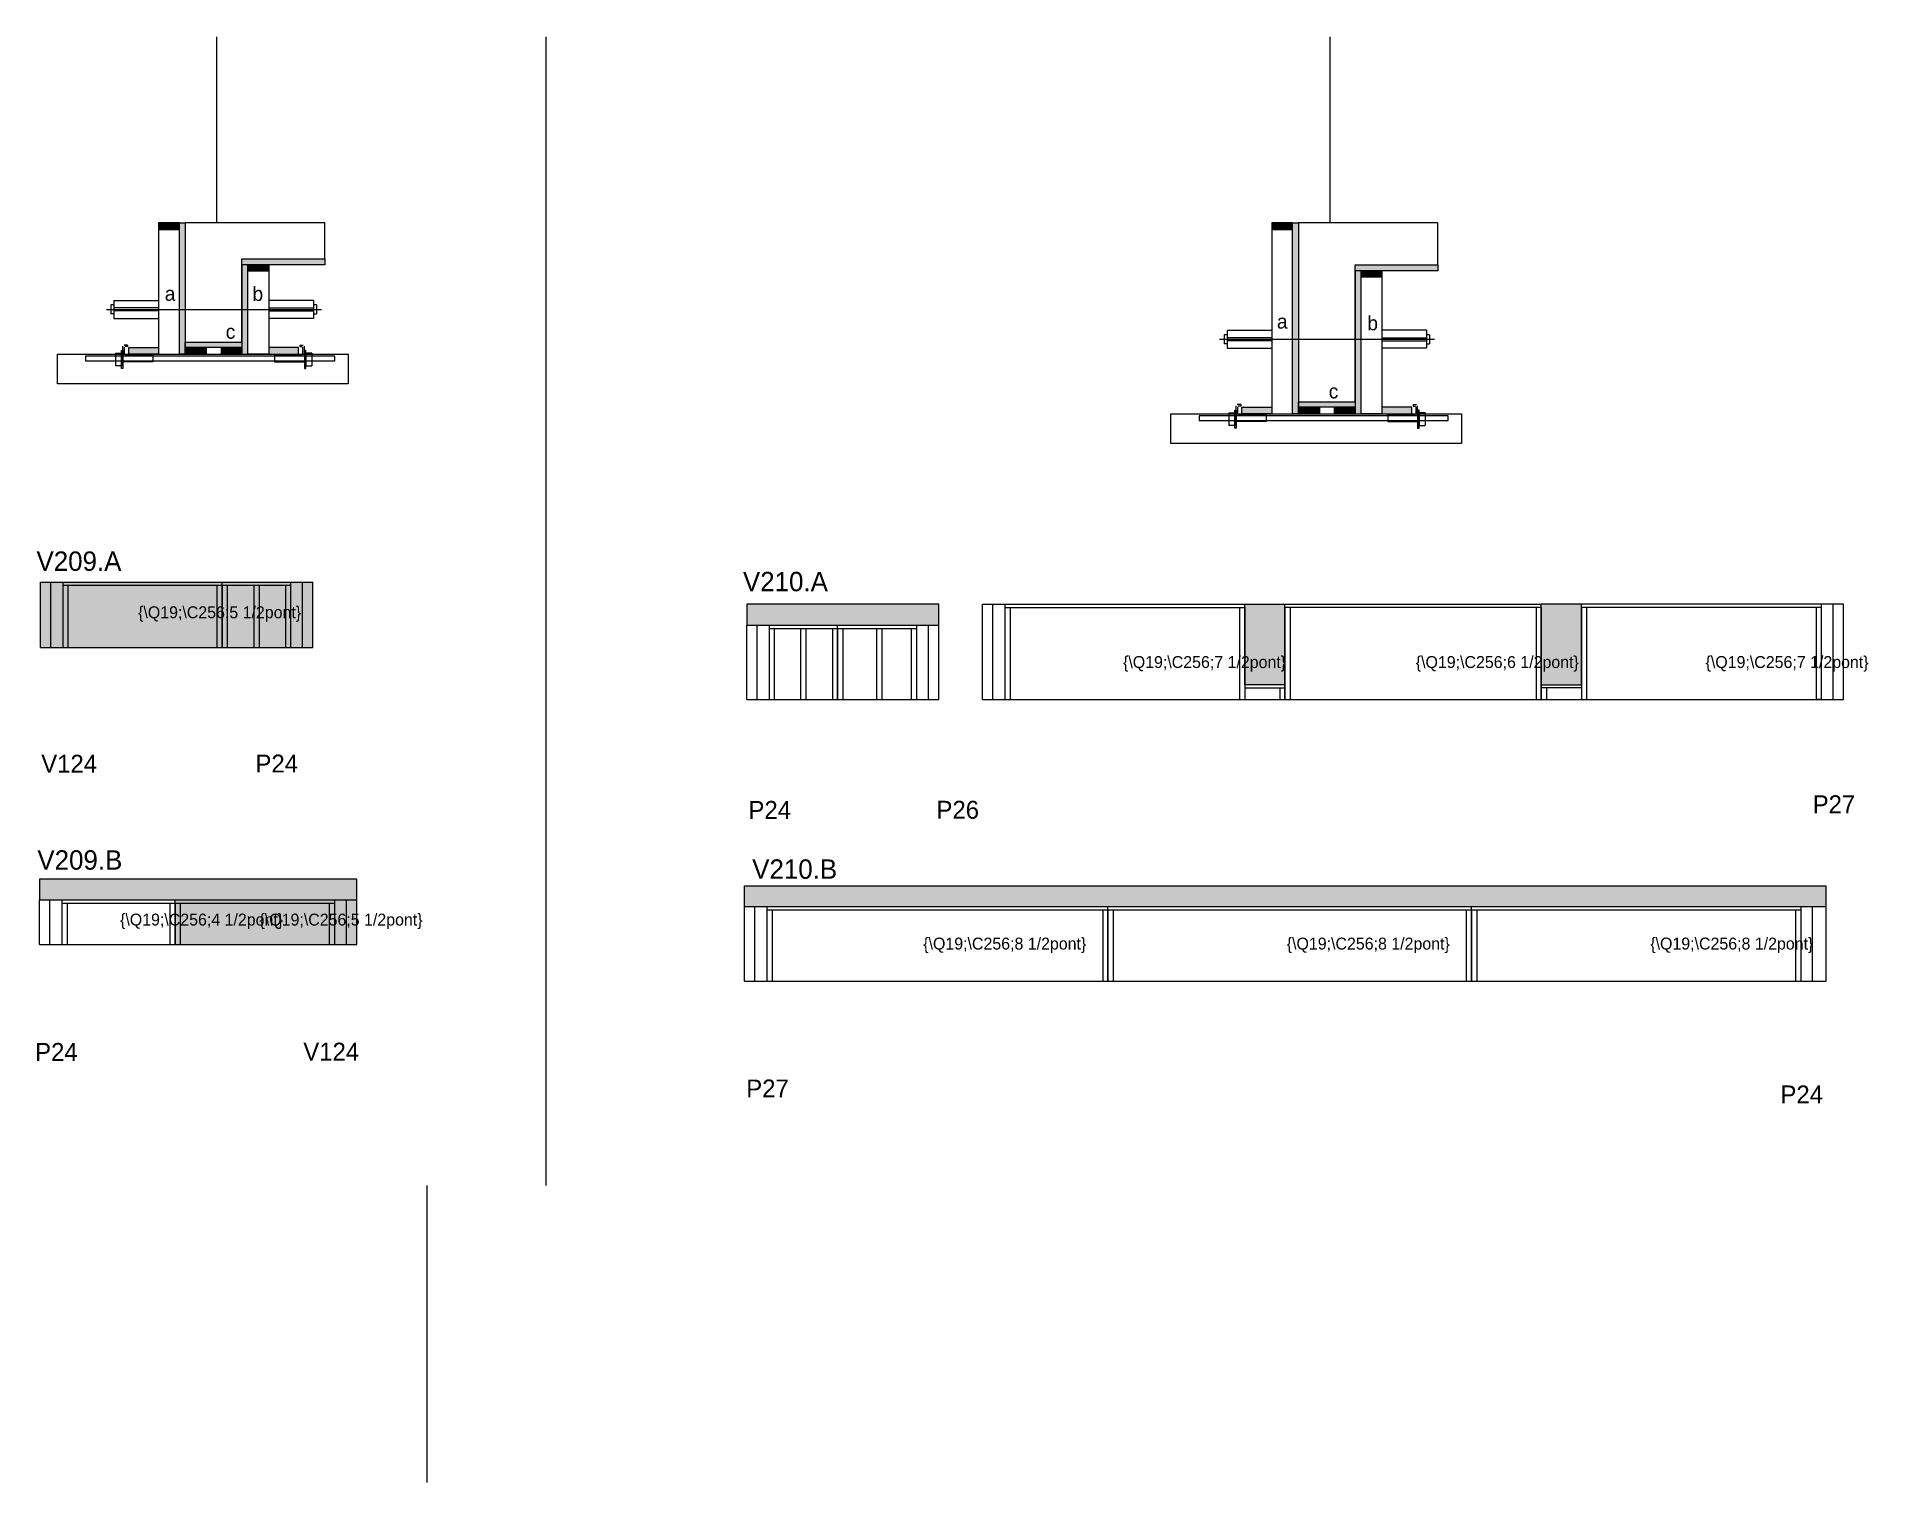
# Model space of a CAD drawing. Header units: metres. Extents: x 7640 to 8869, y 8302 to 9272.
import ezdxf

# ---------------------------------------------------------------- set-up
doc = ezdxf.new("R2010")
doc.units = ezdxf.units.M
for name, color, linetype in [('5', 7, 'Continuous'), ('barrote', 7, 'Continuous'), ('CONCRETO', 7, 'Continuous'), ('COTA', 7, 'Continuous'), ('detalhes', 7, 'Continuous'), ('Hachura', 7, 'Continuous'), ('Madeira', 7, 'Continuous'), ('Painéis', 7, 'Continuous'), ('presilha', 7, 'Continuous'), ('REAPROVEITAMENTO', 7, 'Continuous'), ('SARR_2.2x7', 7, 'Continuous'), ('SARR_3.5x7', 7, 'Continuous'), ('SCO-___-LAJ', 7, 'Continuous'), ('TENSOR', 7, 'Continuous'), ('texto', 7, 'Continuous'), ('Texto Seção', 7, 'Continuous')]:
    doc.layers.add(name, color=color, linetype=linetype)

msp = doc.modelspace()

# ---------------------------------------------------------------- hatches: boundary and pattern name
at = {"layer": 'COTA'}
h = msp.add_hatch(color=7, dxfattribs=at)
h.dxf.hatch_style = 1
h.paths.add_polyline_path([(8245.6, 8891.4), (8116.6, 8891.4), (8116.6, 8891.4), (8116.6, 8877.4), (8116.6, 8877.4), (8245.6, 8877.4), (8245.6, 8877.4), (8245.6, 8891.4)])
h = msp.add_hatch(color=7, dxfattribs=at)
h.dxf.hatch_style = 1
h.paths.add_polyline_path([(8477.9, 8891.4), (8450.9, 8891.4), (8450.9, 8837.4), (8477.9, 8837.4), (8477.9, 8891.4)])
h = msp.add_hatch(color=7, dxfattribs=at)
h.dxf.hatch_style = 1
h.paths.add_polyline_path([(8676.9, 8889.2), (8676.9, 8891.4), (8649.9, 8891.4), (8649.9, 8837.4), (8676.9, 8837.4), (8676.9, 8889.2)])
h = msp.add_hatch(color=7, dxfattribs=at)
h.dxf.hatch_style = 1
h.paths.add_polyline_path([(7854.9, 8707), (7641.9, 8707), (7641.9, 8707), (7641.9, 8693), (7641.9, 8693), (7854.9, 8693), (7854.9, 8693), (7854.9, 8707)])
h = msp.add_hatch(color=7, dxfattribs=at)
h.dxf.hatch_style = 1
h.paths.add_polyline_path([(8841.1, 8702.5), (8841.1, 8688.5), (8841.1, 8688.5), (8115.1, 8688.5), (8115.1, 8688.5), (8115.1, 8702.5), (8115.1, 8702.5), (8841.1, 8702.5), (8841.1, 8702.5)])
at = {"layer": 'Hachura'}
h = msp.add_hatch(color=7, dxfattribs=at)
h.dxf.hatch_style = 1
h.paths.add_polyline_path([(7735.8, 9142.8), (7735.8, 9147.2), (7735.8, 9147.2), (7721.8, 9147.2), (7721.8, 9147.2), (7721.8, 9142.8), (7721.8, 9142.8), (7735.8, 9142.8)])
h = msp.add_hatch(color=7, dxfattribs=at)
h.dxf.hatch_style = 1
h.paths.add_polyline_path([(7735.8, 9147.2), (7739.8, 9147.2), (7739.8, 9147.2), (7739.8, 9059.2), (7739.8, 9059.2), (7735.8, 9059.2), (7735.8, 9059.2), (7735.8, 9147.2)])
h = msp.add_hatch(color=7, dxfattribs=at)
h.dxf.hatch_style = 1
h.paths.add_polyline_path([(8483, 9142.8), (8483, 9147.2), (8483, 9147.2), (8469, 9147.2), (8469, 9147.2), (8469, 9142.8), (8469, 9142.8), (8483, 9142.8)])
h = msp.add_hatch(color=7, dxfattribs=at)
h.dxf.hatch_style = 1
h.paths.add_polyline_path([(8483, 9147.2), (8487, 9147.2), (8487, 9147.2), (8487, 9019.2), (8487, 9019.2), (8483, 9019.2), (8483, 9019.2), (8483, 9147.2)])
h = msp.add_hatch(color=7, dxfattribs=at)
h.dxf.hatch_style = 1
h.paths.add_polyline_path([(7777.8, 9119.2), (7777.8, 9123.2), (7777.8, 9123.2), (7833.4, 9123.2), (7833.4, 9123.2), (7833.4, 9119.2), (7833.4, 9119.2), (7777.8, 9119.2)])
h = msp.add_hatch(color=7, dxfattribs=at)
h.dxf.hatch_style = 1
h.paths.add_polyline_path([(7781.8, 9119.2), (7777.8, 9119.2), (7777.8, 9119.2), (7777.8, 9059.2), (7777.8, 9059.2), (7781.8, 9059.2), (7781.8, 9059.2), (7781.8, 9119.2)])
h = msp.add_hatch(color=7, dxfattribs=at)
h.dxf.hatch_style = 1
h.paths.add_polyline_path([(7781.8, 9114.8), (7781.8, 9119.2), (7781.8, 9119.2), (7795.8, 9119.2), (7795.8, 9119.2), (7795.8, 9114.8), (7795.8, 9114.8), (7781.8, 9114.8)])
h = msp.add_hatch(color=7, dxfattribs=at)
h.dxf.hatch_style = 1
h.paths.add_polyline_path([(8529, 9119.2), (8525, 9119.2), (8525, 9119.2), (8525, 9019.2), (8525, 9019.2), (8529, 9019.2), (8529, 9019.2), (8529, 9119.2)])
h = msp.add_hatch(color=7, dxfattribs=at)
h.dxf.hatch_style = 1
h.paths.add_polyline_path([(8525, 9115.2), (8525, 9119.2), (8525, 9119.2), (8580.6, 9119.2), (8580.6, 9119.2), (8580.6, 9115.2), (8580.6, 9115.2), (8525, 9115.2)])
h = msp.add_hatch(color=7, dxfattribs=at)
h.dxf.hatch_style = 1
h.paths.add_polyline_path([(8529, 9110.8), (8529, 9115.2), (8529, 9115.2), (8543, 9115.2), (8543, 9115.2), (8543, 9110.8), (8543, 9110.8), (8529, 9110.8)])
h = msp.add_hatch(color=7, dxfattribs=at)
h.dxf.hatch_style = 1
h.paths.add_polyline_path([(7701.8, 9059.2), (7701.8, 9063.6), (7701.8, 9063.6), (7721.8, 9063.6), (7721.8, 9063.6), (7721.8, 9059.2), (7721.8, 9059.2), (7701.8, 9059.2)])
h = msp.add_hatch(color=7, dxfattribs=at)
h.dxf.hatch_style = 1
h.paths.add_polyline_path([(7739.8, 9063.6), (7739.8, 9067.2), (7739.8, 9067.2), (7777.8, 9067.2), (7777.8, 9067.2), (7777.8, 9063.6), (7777.8, 9063.6), (7739.8, 9063.6)])
h = msp.add_hatch(color=7, dxfattribs=at)
h.dxf.hatch_style = 1
h.paths.add_polyline_path([(7739.8, 9059.2), (7739.8, 9063.6), (7739.8, 9063.6), (7753.8, 9063.6), (7753.8, 9063.6), (7753.8, 9059.2), (7753.8, 9059.2), (7739.8, 9059.2)])
h = msp.add_hatch(color=7, dxfattribs=at)
h.dxf.hatch_style = 1
h.paths.add_polyline_path([(7777.8, 9059.2), (7777.8, 9063.6), (7777.8, 9063.6), (7763.8, 9063.6), (7763.8, 9063.6), (7763.8, 9059.2), (7763.8, 9059.2), (7777.8, 9059.2)])
h = msp.add_hatch(color=7, dxfattribs=at)
h.dxf.hatch_style = 1
h.paths.add_polyline_path([(7815.8, 9059.2), (7815.8, 9063.6), (7815.8, 9063.6), (7795.8, 9063.6), (7795.8, 9063.6), (7795.8, 9059.2), (7795.8, 9059.2), (7815.8, 9059.2)])
h = msp.add_hatch(color=7, dxfattribs=at)
h.dxf.hatch_style = 1
h.paths.add_polyline_path([(8487, 9023.6), (8487, 9027.2), (8487, 9027.2), (8525, 9027.2), (8525, 9027.2), (8525, 9023.6), (8525, 9023.6), (8487, 9023.6)])
h = msp.add_hatch(color=7, dxfattribs=at)
h.dxf.hatch_style = 1
h.paths.add_polyline_path([(8449, 9019.2), (8449, 9023.6), (8449, 9023.6), (8469, 9023.6), (8469, 9023.6), (8469, 9019.2), (8469, 9019.2), (8449, 9019.2)])
h = msp.add_hatch(color=7, dxfattribs=at)
h.dxf.hatch_style = 1
h.paths.add_polyline_path([(8487, 9019.2), (8487, 9023.6), (8487, 9023.6), (8501, 9023.6), (8501, 9023.6), (8501, 9019.2), (8501, 9019.2), (8487, 9019.2)])
h = msp.add_hatch(color=7, dxfattribs=at)
h.dxf.hatch_style = 1
h.paths.add_polyline_path([(8525, 9019.2), (8525, 9023.6), (8525, 9023.6), (8511, 9023.6), (8511, 9023.6), (8511, 9019.2), (8511, 9019.2), (8525, 9019.2)])
h = msp.add_hatch(color=7, dxfattribs=at)
h.dxf.hatch_style = 1
h.paths.add_polyline_path([(8563, 9019.2), (8563, 9023.6), (8563, 9023.6), (8543, 9023.6), (8543, 9023.6), (8543, 9019.2), (8543, 9019.2), (8563, 9019.2)])
at = {"layer": 'REAPROVEITAMENTO'}
h = msp.add_hatch(color=7, dxfattribs=at)
h.dxf.hatch_style = 1
h.paths.add_polyline_path([(7642.5, 8906.3), (7642.5, 8862.3), (7642.5, 8862.3), (7825.5, 8862.3), (7825.5, 8862.3), (7825.5, 8906.3), (7825.5, 8906.3), (7642.5, 8906.3)])
h = msp.add_hatch(color=7, dxfattribs=at)
h.dxf.hatch_style = 1
h.paths.add_polyline_path([(7732.9, 8693), (7732.9, 8663), (7732.9, 8663), (7854.9, 8663), (7854.9, 8663), (7854.9, 8693), (7854.9, 8693), (7732.9, 8693)])

# ---------------------------------------------------------------- linework, layer by layer
at = {"color": 7, "lineweight": 25}
for p, q in [((7689.8, 9092.2), (7689.8, 9086.2)), ((7691.8, 9092.2), (7689.8, 9092.2)), ((7691.8, 9086.2), (7689.8, 9086.2)), ((7691.8, 9095.2), (7691.8, 9083.2)), ((7691.8, 9095.2), (7721.8, 9095.2)), ((7721.8, 9090.2), (7691.8, 9090.2)), ((7721.8, 9088.2), (7691.8, 9088.2)), ((7825.8, 9095.2), (7795.8, 9095.2)), ((7795.8, 9090.2), (7825.8, 9090.2)), ((7795.8, 9088.2), (7825.8, 9088.2)), ((7825.8, 9095.2), (7825.8, 9083.2)), ((7827.8, 9092.2), (7825.8, 9092.2)), ((7825.8, 9086.2), (7827.8, 9086.2)), ((7827.8, 9092.2), (7827.8, 9086.2)), ((7691.8, 9083.2), (7721.8, 9083.2)), ((7825.8, 9083.2), (7795.8, 9083.2)), ((8439, 9075.2), (8439, 9063.2)), ((8439, 9075.2), (8469, 9075.2)), ((8573, 9075.2), (8543, 9075.2)), ((8573, 9075.2), (8573, 9063.2)), ((8437, 9072.2), (8437, 9066.2)), ((8439, 9072.2), (8437, 9072.2)), ((8439, 9066.2), (8437, 9066.2)), ((8469, 9070.2), (8439, 9070.2)), ((8469, 9068.2), (8439, 9068.2)), ((8439, 9063.2), (8469, 9063.2)), ((8543, 9070.2), (8573, 9070.2)), ((8543, 9068.2), (8573, 9068.2)), ((8573, 9063.2), (8543, 9063.2)), ((8575, 9072.2), (8573, 9072.2)), ((8573, 9066.2), (8575, 9066.2)), ((8575, 9072.2), (8575, 9066.2)), ((7902.2, 8302.2), (7902.2, 8501.5))]:
    msp.add_line(p, q, dxfattribs=at)
at = {"layer": 'barrote', "color": 7, "lineweight": 25}
for points in [[(7849.2, 9039.2), (7654.1, 9039.2), (7654.1, 9059.2), (7849.2, 9059.2)], [(8596.5, 8999.2), (8401.3, 8999.2), (8401.3, 9019.2), (8596.5, 9019.2)]]:
    msp.add_lwpolyline(points, close=True, dxfattribs=at)
at = {"layer": 'CONCRETO', "color": 7, "lineweight": 25}
for points in [[(7833.4, 9123.2), (7833.4, 9147.2), (7739.8, 9147.2), (7739.8, 9119.2), (7739.8, 9119.2), (7739.8, 9067.2), (7777.8, 9067.2), (7777.8, 9123.2)], [(8580.6, 9119.2), (8580.6, 9147.2), (8487, 9147.2), (8487, 9119.2), (8487, 9119.2), (8487, 9027.2), (8525, 9027.2), (8525, 9119.2)]]:
    msp.add_lwpolyline(points, close=True, dxfattribs=at)
at = {"layer": 'COTA', "color": 7, "lineweight": 25}
for p, q in [((7981.7, 9272.2), (7981.7, 8501.5)), ((8245.6, 8891.4), (8116.6, 8891.4)), ((8116.6, 8891.4), (8116.6, 8877.4)), ((8245.6, 8877.4), (8245.6, 8891.4)), ((8450.9, 8891.4), (8477.9, 8891.4)), ((8676.9, 8891.4), (8649.9, 8891.4)), ((7854.9, 8707), (7641.9, 8707)), ((7641.9, 8707), (7641.9, 8693)), ((7854.9, 8693), (7854.9, 8707)), ((8115.1, 8702.5), (8841.1, 8702.5)), ((8115.1, 8688.5), (8115.1, 8702.5)), ((8841.1, 8688.5), (8841.1, 8702.5))]:
    msp.add_line(p, q, dxfattribs=at)
at = {"layer": 'Defpoints', "color": 7, "lineweight": 25}
for p, q in [((7761, 9147.2), (7761, 9272.2)), ((8508.2, 9147.2), (8508.2, 9272.2))]:
    msp.add_line(p, q, dxfattribs=at)
at = {"layer": 'Madeira', "color": 7, "lineweight": 25}
for points in [[(7735.8, 9142.8), (7735.8, 9147.2), (7721.8, 9147.2), (7721.8, 9142.8)], [(7735.8, 9147.2), (7721.8, 9147.2), (7721.8, 9059.2), (7735.8, 9059.2)], [(8483, 9142.8), (8483, 9147.2), (8469, 9147.2), (8469, 9142.8)], [(8483, 9147.2), (8469, 9147.2), (8469, 9019.2), (8483, 9019.2)], [(7781.8, 9114.8), (7781.8, 9119.2), (7795.8, 9119.2), (7795.8, 9114.8)], [(7781.8, 9119.2), (7795.8, 9119.2), (7795.8, 9059.2), (7781.8, 9059.2)], [(8529, 9110.8), (8529, 9115.2), (8543, 9115.2), (8543, 9110.8)], [(8529, 9115.2), (8543, 9115.2), (8543, 9019.2), (8529, 9019.2)], [(7701.8, 9059.2), (7701.8, 9063.6), (7721.8, 9063.6), (7721.8, 9059.2)], [(7739.8, 9059.2), (7739.8, 9063.6), (7753.8, 9063.6), (7753.8, 9059.2)], [(7777.8, 9059.2), (7777.8, 9063.6), (7763.8, 9063.6), (7763.8, 9059.2)], [(7815.8, 9059.2), (7815.8, 9063.6), (7795.8, 9063.6), (7795.8, 9059.2)], [(8449, 9019.2), (8449, 9023.6), (8469, 9023.6), (8469, 9019.2)], [(8487, 9019.2), (8487, 9023.6), (8501, 9023.6), (8501, 9019.2)], [(8525, 9019.2), (8525, 9023.6), (8511, 9023.6), (8511, 9019.2)], [(8563, 9019.2), (8563, 9023.6), (8543, 9023.6), (8543, 9019.2)]]:
    msp.add_lwpolyline(points, close=True, dxfattribs=at)
at = {"layer": 'Painéis', "color": 7, "lineweight": 25}
for p, q in [((7642.5, 8906.3), (7825.5, 8906.3)), ((7642.5, 8862.3), (7642.5, 8906.3)), ((7764.5, 8862.3), (7764.5, 8906.3)), ((7825.5, 8862.3), (7825.5, 8906.3)), ((8274.9, 8891.4), (8450.9, 8891.4)), ((8274.9, 8827.4), (8274.9, 8891.4)), ((8450.9, 8837.4), (8450.9, 8891.4)), ((8477.9, 8827.4), (8477.9, 8891.4)), ((8477.9, 8891.4), (8649.9, 8891.4)), ((8649.9, 8827.4), (8649.9, 8891.4)), ((8852.9, 8891.4), (8676.9, 8891.4)), ((8676.9, 8837.4), (8676.9, 8891.4)), ((8852.9, 8827.4), (8852.9, 8891.4)), ((8116.6, 8877.4), (8245.6, 8877.4)), ((8116.6, 8827.4), (8116.6, 8877.4)), ((8177.6, 8827.4), (8177.6, 8877.4)), ((8245.6, 8827.4), (8245.6, 8877.4)), ((7642.5, 8862.3), (7825.5, 8862.3)), ((8477.9, 8837.4), (8450.9, 8837.4)), ((8649.9, 8837.4), (8676.9, 8837.4)), ((8116.6, 8827.4), (8245.6, 8827.4)), ((8274.9, 8827.4), (8852.9, 8827.4)), ((7641.9, 8693), (7854.9, 8693)), ((7641.9, 8663), (7641.9, 8693)), ((7732.9, 8663), (7732.9, 8693)), ((7854.9, 8663), (7854.9, 8693)), ((8115.1, 8688.5), (8841.1, 8688.5)), ((8115.1, 8638.5), (8115.1, 8688.5)), ((8359.1, 8638.5), (8359.1, 8688.5)), ((8603.1, 8638.5), (8603.1, 8688.5)), ((8841.1, 8638.5), (8841.1, 8688.5)), ((7641.9, 8663), (7854.9, 8663)), ((8115.1, 8638.5), (8841.1, 8638.5))]:
    msp.add_line(p, q, dxfattribs=at)
for points in [[(7735.8, 9147.2), (7739.8, 9147.2), (7739.8, 9059.2), (7735.8, 9059.2)], [(8483, 9147.2), (8487, 9147.2), (8487, 9019.2), (8483, 9019.2)], [(7777.8, 9119.2), (7777.8, 9123.2), (7833.4, 9123.2), (7833.4, 9119.2)], [(7781.8, 9119.2), (7777.8, 9119.2), (7777.8, 9059.2), (7781.8, 9059.2)], [(8525, 9115.2), (8525, 9119.2), (8580.6, 9119.2), (8580.6, 9115.2)], [(8529, 9115.2), (8525, 9115.2), (8525, 9019.2), (8529, 9019.2)], [(7739.8, 9063.6), (7739.8, 9067.2), (7777.8, 9067.2), (7777.8, 9063.6)], [(8487, 9023.6), (8487, 9027.2), (8525, 9027.2), (8525, 9023.6)]]:
    msp.add_lwpolyline(points, close=True, dxfattribs=at)
at = {"layer": 'presilha', "color": 7, "lineweight": 25}
for p, q in [((7696.9, 9061.6), (7697.9, 9061.6)), ((7696.9, 9049.6), (7696.9, 9061.6)), ((7697.9, 9058.3), (7697.9, 9064.5)), ((7697.9, 9061.6), (7697.9, 9049.6)), ((7700.9, 9065.3), (7698.7, 9065.3)), ((7698.9, 9059), (7698.9, 9063.9)), ((7700.9, 9064.3), (7699.3, 9064.3)), ((7700.9, 9065.3), (7700.9, 9064.3)), ((7816.7, 9065.3), (7816.7, 9064.3)), ((7816.7, 9065.3), (7818.9, 9065.3)), ((7816.7, 9064.3), (7818.3, 9064.3)), ((7818.7, 9059), (7818.7, 9063.9)), ((7819.7, 9058.3), (7819.7, 9064.5)), ((7820.7, 9061.6), (7819.7, 9061.6)), ((7819.7, 9061.6), (7819.7, 9049.6)), ((7820.7, 9049.6), (7820.7, 9061.6)), ((7692.9, 9059.9), (7696.9, 9059.9)), ((7692.9, 9059.9), (7692.9, 9051.3)), ((7696.9, 9051.3), (7692.9, 9051.3)), ((7696.9, 9059.9), (7696.9, 9051.3)), ((7697.9, 9049.6), (7696.9, 9049.6)), ((7717.9, 9054), (7697.9, 9054)), ((7717.9, 9058.6), (7699.3, 9058.6)), ((7717.9, 9058.6), (7717.9, 9054)), ((7799.7, 9058.6), (7799.7, 9054)), ((7799.7, 9058.6), (7818.3, 9058.6)), ((7799.7, 9054), (7819.7, 9054)), ((7819.7, 9049.6), (7820.7, 9049.6)), ((7824.7, 9059.9), (7820.7, 9059.9)), ((7820.7, 9059.9), (7820.7, 9051.3)), ((7820.7, 9051.3), (7824.7, 9051.3)), ((7824.7, 9059.9), (7824.7, 9051.3)), ((8445.2, 9018.3), (8445.2, 9024.5)), ((8448.2, 9025.3), (8445.9, 9025.3)), ((8448.2, 9025.3), (8448.2, 9024.3)), ((8563.9, 9025.3), (8563.9, 9024.3)), ((8563.9, 9025.3), (8566.1, 9025.3)), ((8566.9, 9018.3), (8566.9, 9024.5)), ((8440.2, 9019.9), (8444.2, 9019.9)), ((8440.2, 9019.9), (8440.2, 9011.3)), ((8444.2, 9021.6), (8445.2, 9021.6)), ((8444.2, 9009.6), (8444.2, 9021.6)), ((8444.2, 9019.9), (8444.2, 9011.3)), ((8445.2, 9021.6), (8445.2, 9009.6)), ((8465.2, 9014), (8445.2, 9014)), ((8446.2, 9019), (8446.2, 9023.9)), ((8448.2, 9024.3), (8446.5, 9024.3)), ((8465.2, 9018.6), (8446.5, 9018.6)), ((8465.2, 9018.6), (8465.2, 9014)), ((8546.9, 9018.6), (8546.9, 9014)), ((8546.9, 9018.6), (8565.5, 9018.6)), ((8546.9, 9014), (8566.9, 9014)), ((8563.9, 9024.3), (8565.5, 9024.3)), ((8565.9, 9019), (8565.9, 9023.9)), ((8567.9, 9021.6), (8566.9, 9021.6)), ((8566.9, 9021.6), (8566.9, 9009.6)), ((8567.9, 9009.6), (8567.9, 9021.6)), ((8571.9, 9019.9), (8567.9, 9019.9)), ((8567.9, 9019.9), (8567.9, 9011.3)), ((8571.9, 9019.9), (8571.9, 9011.3)), ((8444.2, 9011.3), (8440.2, 9011.3)), ((8445.2, 9009.6), (8444.2, 9009.6)), ((8566.9, 9009.6), (8567.9, 9009.6)), ((8567.9, 9011.3), (8571.9, 9011.3))]:
    msp.add_line(p, q, dxfattribs=at)
at = {"layer": 'SARR_2.2x7', "color": 7, "lineweight": 25}
for p, q in [((7649.5, 8862.3), (7649.5, 8906.3)), ((7657.5, 8904.1), (7764.5, 8904.1)), ((7764.5, 8904.1), (7810.5, 8904.1)), ((7818.5, 8862.3), (7818.5, 8906.3)), ((8281.9, 8827.4), (8281.9, 8891.4)), ((8289.9, 8889.2), (8450.9, 8889.2)), ((8649.9, 8889.2), (8477.9, 8889.2)), ((8837.9, 8889.2), (8676.9, 8889.2)), ((8845.9, 8827.4), (8845.9, 8891.4)), ((8123.6, 8827.4), (8123.6, 8877.4)), ((8238.6, 8827.4), (8238.6, 8877.4)), ((8131.6, 8875.2), (8177.6, 8875.2)), ((8177.6, 8875.2), (8230.6, 8875.2)), ((8450.9, 8835.2), (8477.9, 8835.2)), ((8676.9, 8835.2), (8649.9, 8835.2)), ((7648.9, 8663), (7648.9, 8693)), ((7847.9, 8663), (7847.9, 8693)), ((7656.9, 8690.8), (7732.9, 8690.8)), ((7732.9, 8690.8), (7839.9, 8690.8)), ((8122.1, 8638.5), (8122.1, 8688.5)), ((8130.1, 8686.3), (8359.1, 8686.3)), ((8359.1, 8686.3), (8824.1, 8686.3)), ((8832.1, 8638.5), (8832.1, 8688.5))]:
    msp.add_line(p, q, dxfattribs=at)
at = {"layer": 'SARR_3.5x7', "color": 7, "lineweight": 25}
for p, q in [((7657.5, 8906.3), (7657.5, 8862.3)), ((7661, 8904.1), (7661, 8862.3)), ((7761, 8904.1), (7761, 8862.3)), ((7764.5, 8904.1), (7764.5, 8862.3)), ((7768, 8904.1), (7768, 8862.3)), ((7785.8, 8904.1), (7785.8, 8862.3)), ((7789.3, 8904.1), (7789.3, 8862.3)), ((7807, 8904.1), (7807, 8862.3)), ((7810.5, 8906.3), (7810.5, 8862.3)), ((8289.9, 8891.4), (8289.9, 8827.4)), ((8293.4, 8889.2), (8293.4, 8827.4)), ((8447.4, 8889.2), (8447.4, 8827.4)), ((8450.9, 8889.2), (8450.9, 8827.4)), ((8477.9, 8889.2), (8477.9, 8827.4)), ((8481.4, 8889.2), (8481.4, 8827.4)), ((8646.4, 8889.2), (8646.4, 8827.4)), ((8649.9, 8889.2), (8649.9, 8827.4)), ((8676.9, 8889.2), (8676.9, 8827.4)), ((8680.4, 8889.2), (8680.4, 8827.4)), ((8834.4, 8889.2), (8834.4, 8827.4)), ((8837.9, 8891.4), (8837.9, 8827.4)), ((8131.6, 8877.4), (8131.6, 8827.4)), ((8230.6, 8877.4), (8230.6, 8827.4)), ((8135.1, 8875.2), (8135.1, 8827.4)), ((8152.8, 8875.2), (8152.8, 8827.4)), ((8156.3, 8875.2), (8156.3, 8827.4)), ((8174.1, 8875.2), (8174.1, 8827.4)), ((8177.6, 8875.2), (8177.6, 8827.4)), ((8181.1, 8875.2), (8181.1, 8827.4)), ((8203.8, 8875.2), (8203.8, 8827.4)), ((8207.3, 8875.2), (8207.3, 8827.4)), ((8227.1, 8875.2), (8227.1, 8827.4)), ((7657.5, 8862.3), (7661, 8862.3)), ((7761, 8862.3), (7764.5, 8862.3)), ((7764.5, 8862.3), (7768, 8862.3)), ((7807, 8862.3), (7810.5, 8862.3)), ((8474.4, 8835.2), (8474.4, 8827.4)), ((8653.4, 8835.2), (8653.4, 8827.4)), ((8131.6, 8827.4), (8135.1, 8827.4)), ((8152.8, 8827.4), (8156.3, 8827.4)), ((8174.1, 8827.4), (8177.6, 8827.4)), ((8177.6, 8827.4), (8181.1, 8827.4)), ((8227.1, 8827.4), (8230.6, 8827.4)), ((8289.9, 8827.4), (8293.4, 8827.4)), ((8474.4, 8827.4), (8477.9, 8827.4)), ((8477.9, 8827.4), (8481.4, 8827.4)), ((8837.9, 8827.4), (8834.4, 8827.4)), ((7656.9, 8693), (7656.9, 8663)), ((7839.9, 8693), (7839.9, 8663)), ((7660.4, 8690.8), (7660.4, 8663)), ((7729.4, 8690.8), (7729.4, 8663)), ((7732.9, 8690.8), (7732.9, 8663)), ((7736.4, 8690.8), (7736.4, 8663)), ((7836.4, 8690.8), (7836.4, 8663)), ((8130.1, 8688.5), (8130.1, 8638.5)), ((8133.6, 8686.3), (8133.6, 8638.5)), ((8355.6, 8686.3), (8355.6, 8638.5)), ((8359.1, 8686.3), (8359.1, 8638.5)), ((8362.6, 8686.3), (8362.6, 8638.5)), ((8599.6, 8686.3), (8599.6, 8638.5)), ((8603.1, 8686.3), (8603.1, 8638.5)), ((8606.6, 8686.3), (8606.6, 8638.5)), ((8820.6, 8686.3), (8820.6, 8638.5)), ((8824.1, 8688.5), (8824.1, 8638.5)), ((7656.9, 8663), (7660.4, 8663)), ((7729.4, 8663), (7732.9, 8663)), ((7732.9, 8663), (7736.4, 8663)), ((7836.4, 8663), (7839.9, 8663)), ((8130.1, 8638.5), (8133.6, 8638.5)), ((8355.6, 8638.5), (8359.1, 8638.5)), ((8359.1, 8638.5), (8362.6, 8638.5)), ((8820.6, 8638.5), (8824.1, 8638.5))]:
    msp.add_line(p, q, dxfattribs=at)
at = {"layer": 'SCO-___-LAJ', "color": 7, "lineweight": 25}
for points in [[(7840.2, 9057.9), (7672.9, 9057.9), (7672.9, 9054.7), (7840.2, 9054.7)], [(8587.5, 9017.9), (8420.2, 9017.9), (8420.2, 9014.7), (8587.5, 9014.7)]]:
    msp.add_lwpolyline(points, close=True, dxfattribs=at)
at = {"layer": 'TENSOR', "color": 7, "lineweight": 25}
for p, q in [((7686.8, 9089.2), (7831.1, 9089.2)), ((8434, 9069.2), (8578.3, 9069.2))]:
    msp.add_line(p, q, dxfattribs=at)

# ---------------------------------------------------------------- texts
at = {"layer": '5', "color": 7, "lineweight": 25}
for s, p in [('V124', (7643.1, 8778.4)), ('P24', (7786.9, 8778.5)), ('P24', (8117.8, 8747.4)), ('P26', (8244, 8747.5)), ('P27', (8832.1, 8751.2)), ('P24', (7639, 8585)), ('V124', (7819, 8585.2)), ('P27', (8116.3, 8560.5)), ('P24', (8810.5, 8556.5))]:
    msp.add_text(s, height=12, dxfattribs=at).set_placement(p)
at = {"layer": 'detalhes', "color": 7, "lineweight": 25}
for s, p in [('a', (7726, 9095)), ('b', (7784.9, 9094.9)), ('c', (7766.9, 9069.5)), ('a', (8472.5, 9076.3)), ('b', (8533.2, 9075.2)), ('c', (8507.3, 9029.5))]:
    msp.add_text(s, height=9.6, dxfattribs=at).set_placement(p)
at = {"layer": 'texto', "color": 7, "lineweight": 25}
for s, p in [('{\\Q19;\\C256;5 1/2pont}', (7708.1, 8882)), ('{\\Q19;\\C256;7 1/2pont}', (8369.2, 8848.6)), ('{\\Q19;\\C256;6 1/2pont}', (8565.7, 8848.6)), ('{\\Q19;\\C256;7 1/2pont}', (8760.2, 8848.6)), ('{\\Q19;\\C256;4 1/2pont}', (7696, 8675.8)), ('{\\Q19;\\C256;5 1/2pont}', (7789.6, 8675.8)), ('{\\Q19;\\C256;8 1/2pont}', (8235.1, 8659.7)), ('{\\Q19;\\C256;8 1/2pont}', (8479.1, 8659.7)), ('{\\Q19;\\C256;8 1/2pont}', (8723.1, 8659.7))]:
    msp.add_text(s, height=8, dxfattribs=at).set_placement(p)
at = {"layer": 'Texto Seção', "color": 7, "lineweight": 25}
for s, p in [('V209.A', (7639.9, 8913.8)), ('V210.A', (8114.1, 8900.1)), ('V209.B', (7640.5, 8713.3)), ('V210.B', (8120.3, 8707.2))]:
    msp.add_text(s, height=13, dxfattribs=at).set_placement(p)

doc.saveas('drawing.dxf')
